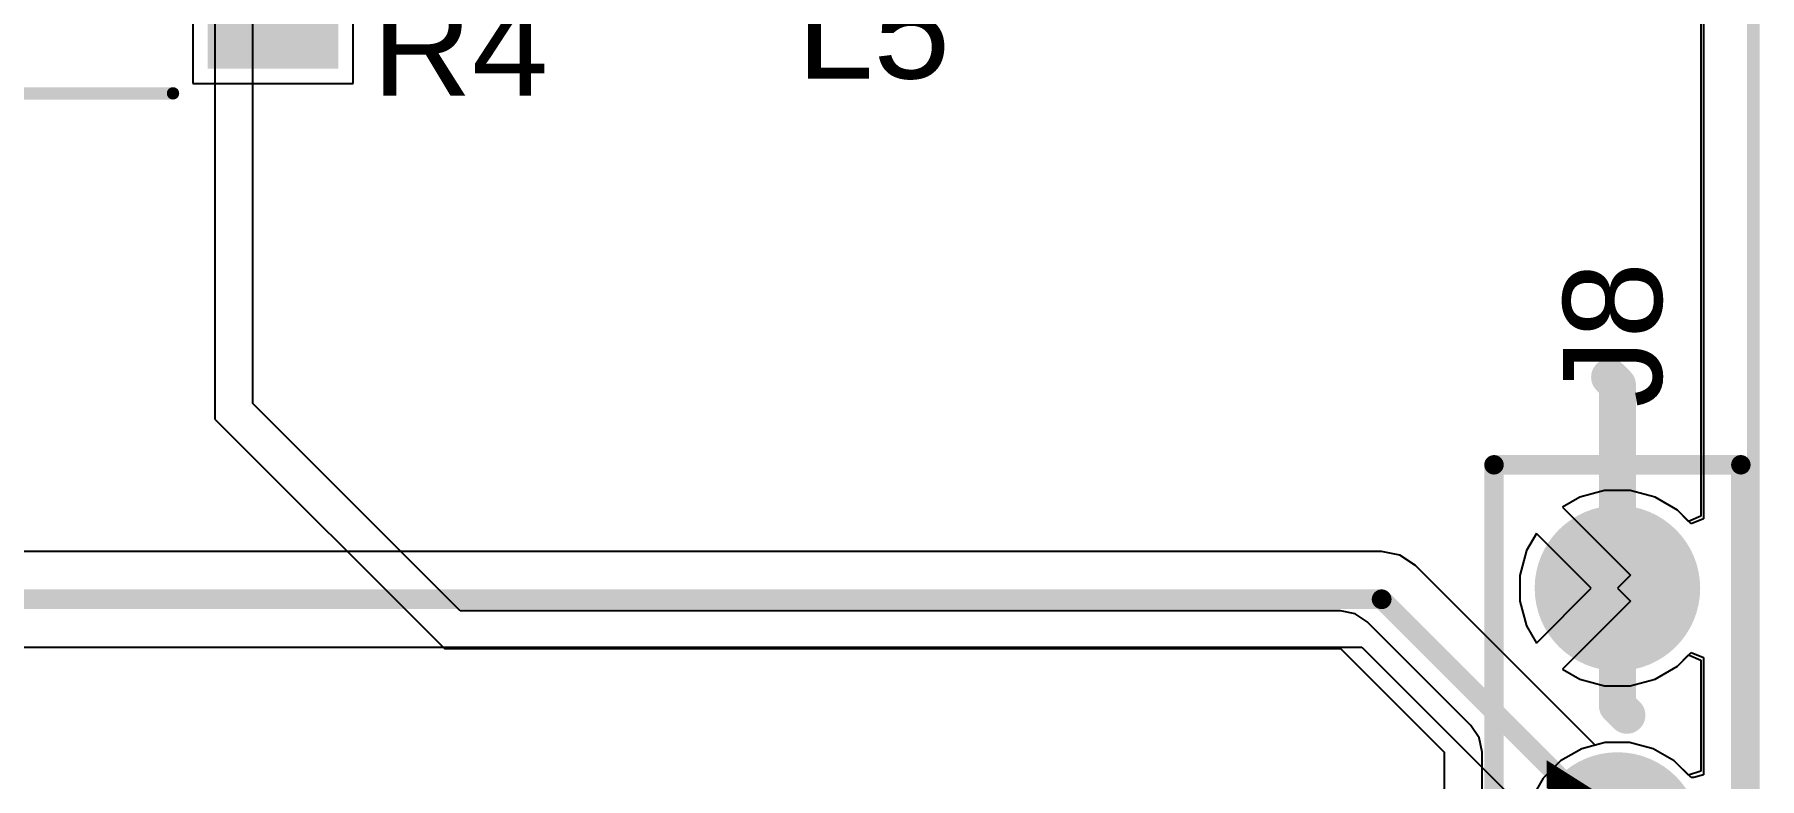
# Model space of a CAD drawing. Header units: millimetres. Extents: x 0 to 172, y 0 to 138.
# Drawn here: x 142.31 to 160.06, y 25.23 to 32.89 of the extents above; entities that cross this region are included whole.
import ezdxf

# ---------------------------------------------------------------- set-up
doc = ezdxf.new("R2010")
doc.units = ezdxf.units.MM
for name, color, linetype in [('BottomLayer', 5, 'Continuous'), ('BottomSolder', 6, 'Continuous'), ('Mechanical2', 216, 'Continuous'), ('MultiLayer', 9, 'Continuous'), ('PadHoleLayer', 156, 'Continuous'), ('TopLayer', 1, 'Continuous'), ('TopOverlay', 2, 'Continuous'), ('TopPaste', 8, 'Continuous'), ('TopSolder', 216, 'Continuous')]:
    doc.layers.add(name, color=color, linetype=linetype)
doc.styles.add('Arial', font='', dxfattribs={"height": 0.2})
doc.styles.get('Arial').set_extended_font_data('Arial')

# ---------------------------------------------------------------- blocks, each defined once
blk = doc.blocks.new('20_SOIC_30')
at = {"layer": 'TopLayer'}
for points in [[(-5.334, 6.095999999999999), (-4.191, 6.095999999999999), (-4.191, 5.334), (-5.334, 5.334)], [(4.191, 6.095999999999999), (5.334, 6.095999999999999), (5.334, 5.334), (4.191, 5.334)], [(-5.334, 4.826), (-4.191, 4.826), (-4.191, 4.064), (-5.334, 4.064)], [(4.191, 4.826), (5.334, 4.826), (5.334, 4.064), (4.191, 4.064)], [(-5.334, 3.556), (-4.191, 3.556), (-4.191, 2.794), (-5.334, 2.794)], [(4.191, 3.556), (5.334, 3.556), (5.334, 2.794), (4.191, 2.794)], [(-5.334, 2.286), (-4.191, 2.286), (-4.191, 1.524), (-5.334, 1.524)], [(4.191, 2.286), (5.334, 2.286), (5.334, 1.524), (4.191, 1.524)], [(-5.334, 1.016), (-4.191, 1.016), (-4.191, 0.254), (-5.334, 0.254)], [(4.191, 1.016), (5.334, 1.016), (5.334, 0.254), (4.191, 0.254)], [(-5.334, -0.254), (-4.191, -0.254), (-4.191, -1.016), (-5.334, -1.016)], [(4.191, -0.254), (5.334, -0.254), (5.334, -1.016), (4.191, -1.016)], [(-5.334, -1.524), (-4.191, -1.524), (-4.191, -2.286), (-5.334, -2.286)], [(4.191, -1.524), (5.334, -1.524), (5.334, -2.286), (4.191, -2.286)], [(-5.334, -2.794), (-4.191, -2.794), (-4.191, -3.556), (-5.334, -3.556)], [(4.191, -2.794), (5.334, -2.794), (5.334, -3.556), (4.191, -3.556)], [(-5.334, -4.064), (-4.191, -4.064), (-4.191, -4.826), (-5.334, -4.826)], [(4.191, -4.064), (5.334, -4.064), (5.334, -4.826), (4.191, -4.826)], [(-5.334, -5.334), (-4.191, -5.334), (-4.191, -6.095999999999999), (-5.334, -6.095999999999999)], [(4.191, -5.334), (5.334, -5.334), (5.334, -6.095999999999999), (4.191, -6.095999999999999)]]:
    blk.add_hatch(color=1, dxfattribs=at).paths.add_polyline_path(points)
at = {"layer": 'TopOverlay'}
blk.add_hatch(color=2, dxfattribs=at).paths.add_polyline_path([(-4.08941016, 5.3594), (-3.60681016, 5.3594), (-3.60681016, 6.095999999999999), (-4.08941016, 6.095999999999999)])
at = {"layer": 'TopPaste'}
for points in [[(-5.334, 6.095999999999999), (-4.191, 6.095999999999999), (-4.191, 5.334), (-5.334, 5.334)], [(4.191, 6.095999999999999), (5.334, 6.095999999999999), (5.334, 5.334), (4.191, 5.334)], [(-5.334, 4.826), (-4.191, 4.826), (-4.191, 4.064), (-5.334, 4.064)], [(4.191, 4.826), (5.334, 4.826), (5.334, 4.064), (4.191, 4.064)], [(-5.334, 3.556), (-4.191, 3.556), (-4.191, 2.794), (-5.334, 2.794)], [(4.191, 3.556), (5.334, 3.556), (5.334, 2.794), (4.191, 2.794)], [(-5.334, 2.286), (-4.191, 2.286), (-4.191, 1.524), (-5.334, 1.524)], [(4.191, 2.286), (5.334, 2.286), (5.334, 1.524), (4.191, 1.524)], [(-5.334, 1.016), (-4.191, 1.016), (-4.191, 0.254), (-5.334, 0.254)], [(4.191, 1.016), (5.334, 1.016), (5.334, 0.254), (4.191, 0.254)], [(-5.334, -0.254), (-4.191, -0.254), (-4.191, -1.016), (-5.334, -1.016)], [(4.191, -0.254), (5.334, -0.254), (5.334, -1.016), (4.191, -1.016)], [(-5.334, -1.524), (-4.191, -1.524), (-4.191, -2.286), (-5.334, -2.286)], [(4.191, -1.524), (5.334, -1.524), (5.334, -2.286), (4.191, -2.286)], [(-5.334, -2.794), (-4.191, -2.794), (-4.191, -3.556), (-5.334, -3.556)], [(4.191, -2.794), (5.334, -2.794), (5.334, -3.556), (4.191, -3.556)], [(-5.334, -4.064), (-4.191, -4.064), (-4.191, -4.826), (-5.334, -4.826)], [(4.191, -4.064), (5.334, -4.064), (5.334, -4.826), (4.191, -4.826)], [(-5.334, -5.334), (-4.191, -5.334), (-4.191, -6.095999999999999), (-5.334, -6.095999999999999)], [(4.191, -5.334), (5.334, -5.334), (5.334, -6.095999999999999), (4.191, -6.095999999999999)]]:
    blk.add_hatch(color=8, dxfattribs=at).paths.add_polyline_path(points)
at = {"layer": 'TopSolder'}
for points in [[(-5.4356, 6.1976), (-4.089399999999999, 6.1976), (-4.089399999999999, 5.232399999999999), (-5.4356, 5.232399999999999)], [(4.089399999999999, 6.1976), (5.4356, 6.1976), (5.4356, 5.232399999999999), (4.089399999999999, 5.232399999999999)], [(-5.4356, 4.9276), (-4.089399999999999, 4.9276), (-4.089399999999999, 3.9624), (-5.4356, 3.9624)], [(4.089399999999999, 4.9276), (5.4356, 4.9276), (5.4356, 3.9624), (4.089399999999999, 3.9624)], [(-5.4356, 3.6576), (-4.089399999999999, 3.6576), (-4.089399999999999, 2.6924), (-5.4356, 2.6924)], [(4.089399999999999, 3.6576), (5.4356, 3.6576), (5.4356, 2.6924), (4.089399999999999, 2.6924)], [(-5.4356, 2.3876), (-4.089399999999999, 2.3876), (-4.089399999999999, 1.4224), (-5.4356, 1.4224)], [(4.089399999999999, 2.3876), (5.4356, 2.3876), (5.4356, 1.4224), (4.089399999999999, 1.4224)], [(-5.4356, 1.1176), (-4.089399999999999, 1.1176), (-4.089399999999999, 0.1524), (-5.4356, 0.1524)], [(4.089399999999999, 1.1176), (5.4356, 1.1176), (5.4356, 0.1524), (4.089399999999999, 0.1524)], [(-5.4356, -0.1524), (-4.089399999999999, -0.1524), (-4.089399999999999, -1.1176), (-5.4356, -1.1176)], [(4.089399999999999, -0.1524), (5.4356, -0.1524), (5.4356, -1.1176), (4.089399999999999, -1.1176)], [(-5.4356, -1.4224), (-4.089399999999999, -1.4224), (-4.089399999999999, -2.3876), (-5.4356, -2.3876)], [(4.089399999999999, -1.4224), (5.4356, -1.4224), (5.4356, -2.3876), (4.089399999999999, -2.3876)], [(-5.4356, -2.6924), (-4.089399999999999, -2.6924), (-4.089399999999999, -3.6576), (-5.4356, -3.6576)], [(4.089399999999999, -2.6924), (5.4356, -2.6924), (5.4356, -3.6576), (4.089399999999999, -3.6576)], [(-5.4356, -3.9624), (-4.089399999999999, -3.9624), (-4.089399999999999, -4.9276), (-5.4356, -4.9276)], [(4.089399999999999, -3.9624), (5.4356, -3.9624), (5.4356, -4.9276), (4.089399999999999, -4.9276)], [(-5.4356, -5.232399999999999), (-4.089399999999999, -5.232399999999999), (-4.089399999999999, -6.1976), (-5.4356, -6.1976)], [(4.089399999999999, -5.232399999999999), (5.4356, -5.232399999999999), (5.4356, -6.1976), (4.089399999999999, -6.1976)]]:
    blk.add_hatch(color=216, dxfattribs=at).paths.add_polyline_path(points)
at = {"layer": 'TopOverlay', "const_width": 0.127}
for points in [[(-3.6322, 6.4516), (3.7338, 6.4516)], [(-5.62170072, 5.594398259999999), (-5.62170072, 5.84839826)], [(-5.62170072, 5.84839826), (-5.49470072, 5.72139826)], [(-5.62170072, 5.594398259999999), (-5.49470072, 5.72139826)], [(-3.6322, -6.4516), (3.7338, -6.4516)]]:
    blk.add_lwpolyline(points, dxfattribs=at)
at = {"layer": 'TopOverlay', "const_width": 0.0635}
for points in [[(-3.663949999999999, 6.4516, 1), (-3.600449999999999, 6.4516, 1)], [(3.702049999999999, 6.4516, 1), (3.76555, 6.4516, 1)], [(-5.653450719999999, 5.84839826, 1), (-5.589950719999999, 5.84839826, 1)], [(-5.653450719999999, 5.84839826, 1), (-5.589950719999999, 5.84839826, 1)], [(-5.52645072, 5.72139826, 1), (-5.46295072, 5.72139826, 1)], [(-5.52645072, 5.72139826, 1), (-5.46295072, 5.72139826, 1)], [(-5.653450719999999, 5.594398259999999, 1), (-5.589950719999999, 5.594398259999999, 1)], [(-5.653450719999999, 5.594398259999999, 1), (-5.589950719999999, 5.594398259999999, 1)], [(-3.663949999999999, -6.4516, 1), (-3.600449999999999, -6.4516, 1)], [(3.702049999999999, -6.4516, 1), (3.76555, -6.4516, 1)]]:
    blk.add_lwpolyline(points, format="xyb", close=True, dxfattribs=at)
blk = doc.blocks.new('HDR1X3__261')
at = {"layer": 'BottomLayer'}
blk.add_hatch(color=5, dxfattribs=at).paths.add_polyline_path([(-0.74999977, 0.74999977), (0.74999977, 0.74999977), (0.74999977, -0.74999977), (-0.74999977, -0.74999977)])
h = blk.add_hatch(color=5, dxfattribs=at)
edge = h.paths.add_edge_path()
edge.add_arc((2.54, 0), 0.7499985, 0, 360)
h = blk.add_hatch(color=5, dxfattribs=at)
edge = h.paths.add_edge_path()
edge.add_arc((5.08, 0), 0.7499985, 0, 360)
at = {"layer": 'BottomSolder'}
blk.add_hatch(color=6, dxfattribs=at).paths.add_polyline_path([(-0.85159977, 0.85159977), (0.85159977, 0.85159977), (0.85159977, -0.85159977), (-0.85159977, -0.85159977)])
h = blk.add_hatch(color=6, dxfattribs=at)
edge = h.paths.add_edge_path()
edge.add_arc((2.54, 0), 0.8515985, 0, 360)
h = blk.add_hatch(color=6, dxfattribs=at)
edge = h.paths.add_edge_path()
edge.add_arc((5.08, 0), 0.8515985, 0, 360)
at = {"layer": 'MultiLayer'}
blk.add_hatch(color=9, dxfattribs=at).paths.add_polyline_path([(-0.74999977, 0.74999977), (0.74999977, 0.74999977), (0.74999977, -0.74999977), (-0.74999977, -0.74999977)])
h = blk.add_hatch(color=9, dxfattribs=at)
edge = h.paths.add_edge_path()
edge.add_arc((2.54, 0), 0.7499985, 0, 360)
h = blk.add_hatch(color=9, dxfattribs=at)
edge = h.paths.add_edge_path()
edge.add_arc((5.08, 0), 0.7499985, 0, 360)
at = {"layer": 'PadHoleLayer'}
h = blk.add_hatch(color=156, dxfattribs=at)
edge = h.paths.add_edge_path()
edge.add_arc((0, 0), 0.4499991, 0, 360)
h = blk.add_hatch(color=156, dxfattribs=at)
edge = h.paths.add_edge_path()
edge.add_arc((2.54, 0), 0.4499991, 0, 360)
h = blk.add_hatch(color=156, dxfattribs=at)
edge = h.paths.add_edge_path()
edge.add_arc((5.08, 0), 0.4499991, 0, 360)
at = {"layer": 'TopLayer'}
blk.add_hatch(color=1, dxfattribs=at).paths.add_polyline_path([(-0.74999977, 0.74999977), (0.74999977, 0.74999977), (0.74999977, -0.74999977), (-0.74999977, -0.74999977)])
h = blk.add_hatch(color=1, dxfattribs=at)
edge = h.paths.add_edge_path()
edge.add_arc((2.54, 0), 0.7499985, 0, 360)
h = blk.add_hatch(color=1, dxfattribs=at)
edge = h.paths.add_edge_path()
edge.add_arc((5.08, 0), 0.7499985, 0, 360)
at = {"layer": 'TopSolder'}
blk.add_hatch(color=216, dxfattribs=at).paths.add_polyline_path([(-0.85159977, 0.85159977), (0.85159977, 0.85159977), (0.85159977, -0.85159977), (-0.85159977, -0.85159977)])
h = blk.add_hatch(color=216, dxfattribs=at)
edge = h.paths.add_edge_path()
edge.add_arc((2.54, 0), 0.8515985, 0, 360)
h = blk.add_hatch(color=216, dxfattribs=at)
edge = h.paths.add_edge_path()
edge.add_arc((5.08, 0), 0.8515985, 0, 360)
at = {"layer": 'TopOverlay', "const_width": 0.1999996}
for points in [[(-1.27, 1.27), (-1.27, -1.27)], [(-1.27, 1.27), (6.35, 1.27)], [(6.35, 1.27), (6.35, -1.27)], [(-1.27, -1.27), (6.35, -1.27)]]:
    blk.add_lwpolyline(points, dxfattribs=at)
at = {"layer": 'TopOverlay', "const_width": 0.0999998}
for points in [[(-1.3199999, 1.27, 1), (-1.2200001, 1.27, 1)], [(-1.3199999, 1.27, 1), (-1.2200001, 1.27, 1)], [(6.300000099999999, 1.27, 1), (6.399999899999999, 1.27, 1)], [(6.300000099999999, 1.27, 1), (6.399999899999999, 1.27, 1)], [(-1.3199999, -1.27, 1), (-1.2200001, -1.27, 1)], [(-1.3199999, -1.27, 1), (-1.2200001, -1.27, 1)], [(6.300000099999999, -1.27, 1), (6.399999899999999, -1.27, 1)], [(6.300000099999999, -1.27, 1), (6.399999899999999, -1.27, 1)]]:
    blk.add_lwpolyline(points, format="xyb", close=True, dxfattribs=at)

msp = doc.modelspace()

# ---------------------------------------------------------------- linework, layer by layer
at = {"layer": 'BottomLayer'}
for p, q in [((159.4612, 43.10162322), (159.4612, 27.92985778)), ((144.1704, 38.53179746), (144.1704, 28.9306)), ((144.55886506, 29.09150646), (144.55886506, 38.53179746)), ((146.69350646, 26.95686505999999), (144.55886506, 29.09150646)), ((144.1704, 28.9306), (146.5326, 26.5684)), ((158.21405238, 28.12557748), (158.03738776, 28.02358124)), ((158.46940366, 28.19399746), (158.21405238, 28.12557748)), ((158.73376178, 28.19399746), (158.46940366, 28.19399746)), ((158.98911306, 28.12557748), (158.73376178, 28.19399746)), ((159.21805342, 27.99339842), (158.98911306, 28.12557748)), ((158.03738776, 28.02358124), (158.73627638, 27.32469262)), ((159.3342, 27.87725184), (159.21805342, 27.99339842)), ((159.4612, 27.92985778), (159.3342, 27.87725184)), ((157.7679852, 27.75416852), (157.6660042, 27.5775293)), ((158.33216492, 27.1899888), (157.7679852, 27.75416852)), ((157.6660042, 27.5775293), (157.59758422, 27.32217802)), ((157.59758422, 27.32217802), (157.59758422, 27.0578199)), ((157.76799282, 26.62581924), (158.33216492, 27.1899888)), ((158.73627638, 27.32469262), (158.60157256, 27.1899888)), ((158.60157256, 27.1899888), (158.73627638, 27.05528498)), ((157.59758422, 27.0578199), (157.6660042, 26.80246862)), ((158.73627638, 27.05528498), (158.03740046, 26.3564116)), ((155.75279746, 26.95686505999999), (146.69350646, 26.95686505999999)), ((155.90145604, 26.92729438), (155.75279746, 26.95686505999999)), ((156.02748322, 26.84308576), (155.90145604, 26.92729438)), ((157.09428576, 25.7762883), (156.02748322, 26.84308576)), ((157.6660042, 26.80246862), (157.76799282, 26.62581924)), ((146.5326, 26.5684), (155.75279746, 26.5684)), ((155.75279746, 26.5684), (156.8196, 25.5016)), ((159.21805342, 26.3865995), (159.3342, 26.50274608)), ((159.3342, 26.50274608), (159.4612, 26.45014014)), ((159.4612, 26.45014014), (159.4612, 25.30802152)), ((158.03740046, 26.3564116), (158.21405238, 26.25442044)), ((158.98911306, 26.25442044), (159.21805342, 26.3865995)), ((158.21405238, 26.25442044), (158.46940366, 26.18600046)), ((158.46940366, 26.18600046), (158.73376178, 26.18600046)), ((158.73376178, 26.18600046), (158.98911306, 26.25442044)), ((157.17849438, 25.65026112), (157.09428576, 25.7762883)), ((157.20806506, 25.5016), (157.17849438, 25.65026112)), ((158.47609148, 25.60319746), (158.23366118, 25.53823696)), ((158.72707396, 25.60319746), (158.47609148, 25.60319746)), ((158.96950426, 25.53823696), (158.72707396, 25.60319746)), ((156.8196, 25.5016), (156.8196, 22.78379746)), ((157.20806506, 22.78379746), (157.20806506, 25.5016)), ((158.01630576, 25.41274826), (157.83883342, 25.23527592)), ((158.23366118, 25.53823696), (158.01630576, 25.41274826)), ((159.18685968, 25.41274826), (158.96950426, 25.53823696)), ((159.3342, 25.26540794), (159.18685968, 25.41274826)), ((157.83883342, 25.23527592), (157.71334472, 25.0179205)), ((159.4612, 25.30802152), (159.3342, 25.26540794))]:
    msp.add_line(p, q, dxfattribs=at)
at = {"layer": 'Mechanical2', "const_width": 0.127}
msp.add_lwpolyline([(160.0000102, 1.016e-05), (160.0000102, 120.00000892)], dxfattribs=at)
at = {"layer": 'TopLayer'}
for p, q in [((159.4866, 43.9005599), (159.4866, 27.90445778)), ((143.9418, 33.65499999999999), (143.9418, 32.385)), ((145.5928, 32.385), (145.5928, 33.70730368)), ((143.9418, 32.385), (145.5928, 32.385)), ((158.21405238, 28.12557748), (158.03738776, 28.02358124)), ((158.46940366, 28.19399746), (158.21405238, 28.12557748)), ((158.73376178, 28.19399746), (158.46940366, 28.19399746)), ((158.98911306, 28.12557748), (158.73376178, 28.19399746)), ((159.21805342, 27.99339842), (158.98911306, 28.12557748)), ((158.03738776, 28.02358124), (158.73627638, 27.32469262)), ((159.3596, 27.85185184), (159.21805342, 27.99339842)), ((159.4866, 27.90445778), (159.3596, 27.85185184)), ((157.7679852, 27.75416852), (157.6660042, 27.5775293)), ((158.33216492, 27.1899888), (157.7679852, 27.75416852)), ((156.1755068, 27.56812876), (136.1957398, 27.56812876)), ((156.36380716, 27.53067392), (156.1755068, 27.56812876)), ((156.52344108, 27.42400916), (156.36380716, 27.53067392)), ((157.6660042, 27.5775293), (157.59758422, 27.32217802)), ((158.37211404, 25.5753362), (156.52344108, 27.42400916)), ((157.59758422, 27.32217802), (157.59758422, 27.0578199)), ((157.76799282, 26.62581924), (158.33216492, 27.1899888)), ((158.73627638, 27.32469262), (158.60157256, 27.1899888)), ((158.60157256, 27.1899888), (158.73627638, 27.05528498)), ((157.59758422, 27.0578199), (157.6660042, 26.80246862)), ((158.73627638, 27.05528498), (158.03740046, 26.3564116)), ((157.6660042, 26.80246862), (157.76799282, 26.62581924)), ((135.99192512, 26.584021), (155.97169212, 26.584021)), ((155.97169212, 26.584021), (157.67624548, 24.87946764)), ((159.21805342, 26.3865995), (159.3596, 26.52814608)), ((159.3596, 26.52814608), (159.4866, 26.47554014)), ((159.4866, 26.47554014), (159.4866, 25.26803938)), ((158.03740046, 26.3564116), (158.21405238, 26.25442044)), ((158.98911306, 26.25442044), (159.21805342, 26.3865995)), ((158.21405238, 26.25442044), (158.46940366, 26.18600046)), ((158.46940366, 26.18600046), (158.73376178, 26.18600046)), ((158.73376178, 26.18600046), (158.98911306, 26.25442044)), ((158.47609148, 25.60319746), (158.37211404, 25.5753362)), ((158.72707396, 25.60319746), (158.47609148, 25.60319746)), ((158.96950426, 25.53823696), (158.72707396, 25.60319746)), ((159.18685968, 25.41274826), (158.96950426, 25.53823696)), ((159.3596, 25.24000794), (159.18685968, 25.41274826)), ((159.38747142, 25.2414786), (159.3596, 25.24000794)), ((159.4866, 25.26803938), (159.38747142, 25.2414786))]:
    msp.add_line(p, q, dxfattribs=at)
for points, const_width in [([(158.5214, 29.3624), (158.60158272, 29.28221728)], 0.3809999999999999), ([(158.60158272, 27.18999896), (158.60158272, 29.28221728)], 0.3809999999999999), ([(158.60158272, 25.98021728), (158.60158272, 27.18999896)], 0.3809999999999999), ([(135.99192512, 27.07607488), (156.1755068, 27.07607488)], 0.2032), ([(156.1755068, 27.07607488), (158.60158272, 24.64999896)], 0.2032), ([(158.60158272, 25.98021728), (158.6992, 25.8826)], 0.3809999999999999)]:
    msp.add_lwpolyline(points, dxfattribs=dict(at, const_width=const_width))
for points, const_width in [([(158.42615, 29.3624, 1), (158.61665, 29.3624, 1)], 0.1905), ([(158.50633272, 29.28221728, 1), (158.69683272, 29.28221728, 1)], 0.1905), ([(158.50633272, 29.28221728, 1), (158.69683272, 29.28221728, 1)], 0.1905), ([(158.50633272, 27.18999896, 1), (158.69683272, 27.18999896, 1)], 0.1905), ([(158.50633272, 27.18999896, 1), (158.69683272, 27.18999896, 1)], 0.1905), ([(156.1247068, 27.07607488, 1), (156.2263068, 27.07607488, 1)], 0.1016), ([(156.1247068, 27.07607488, 1), (156.2263068, 27.07607488, 1)], 0.1016), ([(158.50633272, 25.98021728, 1), (158.69683272, 25.98021728, 1)], 0.1905), ([(158.50633272, 25.98021728, 1), (158.69683272, 25.98021728, 1)], 0.1905), ([(158.60395, 25.8826, 1), (158.79445, 25.8826, 1)], 0.1905)]:
    msp.add_lwpolyline(points, format="xyb", close=True, dxfattribs=dict(at, const_width=const_width))

# ---------------------------------------------------------------- block references
msp.add_blockref('20_SOIC_30', (140.0048, 38.73499999999999))
at = {"rotation": 90}
msp.add_blockref('HDR1X3__261', (158.60158272, 22.10999896), dxfattribs=at)

# ---------------------------------------------------------------- texts
at = {"layer": 'TopOverlay', "style": 'Arial'}
for s, p in [('L5', (150.1566085, 32.4359651)), ('R4', (145.7878085, 32.2581651))]:
    msp.add_text(s, height=1.016, dxfattribs=at).set_placement(p)
for s, height, p in [('J8', 1.016, (159.05861762, 29.04940849999999)), ('RECOVERY', 2.00000108, (159.87311434, 9.80199208))]:
    msp.add_text(s, height=height, rotation=90, dxfattribs=at).set_placement(p)

doc.saveas('drawing.dxf')
